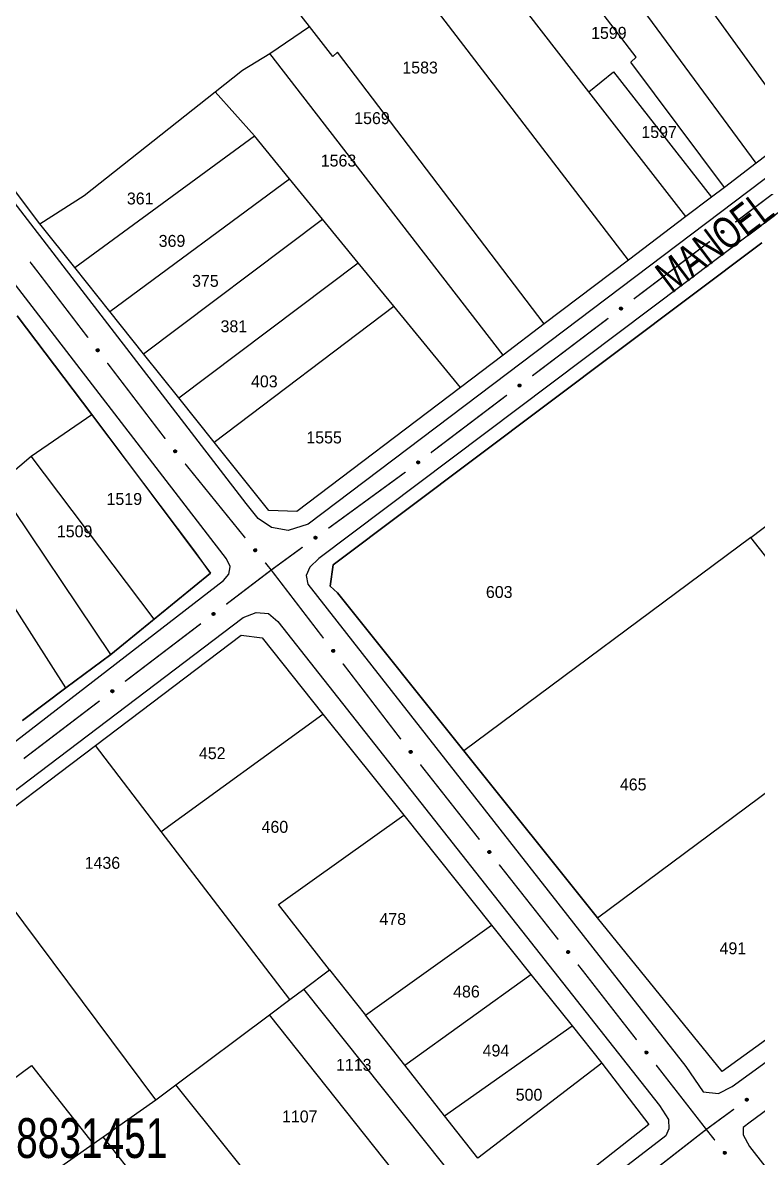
# Model space of a CAD drawing. Extents: x 200123 to 201542, y 4839549 to 4841240.
# Drawn here: x 200879.9 to 200972.4, y 4840005.6 to 4840148.3 of the extents above; entities that cross this region are included whole.
import ezdxf
from ezdxf.enums import TextEntityAlignment as Align

# ---------------------------------------------------------------- set-up
doc = ezdxf.new("R2010")
doc.units = 0
doc.header["$LTSCALE"] = 1.5
doc.header["$MEASUREMENT"] = 0
for name, color, linetype in [('CD_MALHA_LOTES', 7, 'CONTINUOUS'), ('CD_TXT_QUADRA', 2, 'CONTINUOUS'), ('RU-QUADRA', 210, 'CONTINUOUS'), ('SV-EIXO-RUA-PAV', 20, 'CONTINUOUS'), ('SV-RUA-PAVIM', 7, 'CONTINUOUS'), ('SV-TXT-RUA-PAV', 7, 'CONTINUOUS'), ('Th_NmrPort', 1, 'CONTINUOUS')]:
    doc.layers.add(name, color=color, linetype=linetype)
doc.styles.add('ARIAL', font='ARIAL.SHX')

msp = doc.modelspace()

# ---------------------------------------------------------------- linework, layer by layer
at = {"layer": 'CD_MALHA_LOTES', "linetype": 'Continuous', "flags": 128}
for points in [[(200977.49, 4840134.72), (200956.25, 4840164.08)], [(200956.08, 4840118.48), (200922.68, 4840162.01)], [(200972.11, 4840130.63), (200950.76, 4840159.69)], [(200968.12, 4840127.61), (200956.36, 4840143.36), (200957.02, 4840143.98), (200947.2, 4840156.83)], [(200915.99, 4840147.82), (200911.33, 4840153.81)], [(200951.09, 4840139.62), (200941.35, 4840152.17)], [(200910.98, 4840144.44), (200915.99, 4840147.82)], [(200945.48, 4840110.44), (200919.51, 4840144.58), (200918.91, 4840144.07), (200915.99, 4840147.82)], [(200904.12, 4840139.61), (200907.57, 4840142.33), (200910.98, 4840144.44)], [(200940.33, 4840106.53), (200910.98, 4840144.44)], [(200882.08, 4840123.04), (200867.35, 4840142.53)], [(200951.09, 4840139.62), (200954.18, 4840142.13)], [(200954.18, 4840142.13), (200966.5, 4840126.38)], [(200882.08, 4840123.04), (200887.64, 4840126.59), (200904.12, 4840139.61)], [(200909.04, 4840134.08), (200904.12, 4840139.61)], [(200963.27, 4840123.93), (200951.09, 4840139.62)], [(200977.49, 4840134.72), (200972.11, 4840130.63)], [(200886.48, 4840117.53), (200909.04, 4840134.08)], [(200913.45, 4840128.7), (200909.04, 4840134.08)], [(200972.11, 4840130.63), (200968.12, 4840127.61)], [(200890.88, 4840112.02), (200913.45, 4840128.7)], [(200917.61, 4840123.63), (200913.45, 4840128.7)], [(200968.12, 4840127.61), (200966.5, 4840126.38)], [(200966.5, 4840126.38), (200963.27, 4840123.93)], [(200886.48, 4840117.53), (200882.08, 4840123.04)], [(200895.12, 4840106.71), (200917.61, 4840123.63)], [(200922.11, 4840118.13), (200917.61, 4840123.63)], [(200963.27, 4840123.93), (200956.08, 4840118.48)], [(200972.84, 4840120.64), (200918.94, 4840080.18), (200918.57, 4840077.48), (200919.48, 4840076.64), (200935.39, 4840056.79)], [(200956.08, 4840118.48), (200945.48, 4840110.44)], [(200890.88, 4840112.02), (200886.48, 4840117.53)], [(200899.55, 4840101.17), (200922.11, 4840118.13)], [(200926.59, 4840112.68), (200922.11, 4840118.13)], [(200879.21, 4840111.48), (200888.6, 4840099.05)], [(200895.12, 4840106.71), (200890.88, 4840112.02)], [(200904, 4840095.59), (200926.59, 4840112.68)], [(200934.96, 4840102.47), (200926.59, 4840112.68)], [(200945.48, 4840110.44), (200940.33, 4840106.53)], [(200899.55, 4840101.17), (200895.12, 4840106.71)], [(200940.33, 4840106.53), (200934.96, 4840102.47)], [(200934.96, 4840102.47), (200914.39, 4840086.87), (200910.85, 4840087.01), (200904, 4840095.59)], [(200904, 4840095.59), (200899.55, 4840101.17)], [(200880.98, 4840093.83), (200888.6, 4840099.05)], [(200888.6, 4840099.05), (200903.51, 4840079.13)], [(200971.47, 4840083.63), (200990.34, 4840097.92)], [(200885.34, 4840064.7), (200866.35, 4840094.41)], [(200876.65, 4840090.18), (200880.98, 4840093.83)], [(200896.44, 4840073.36), (200880.98, 4840093.83)], [(200890.99, 4840068.92), (200876.65, 4840090.18)], [(200971.47, 4840083.63), (200935.39, 4840056.79)], [(200988.08, 4840062.49), (200971.47, 4840083.63)], [(200903.51, 4840079.13), (200896.44, 4840073.36)], [(200896.44, 4840073.36), (200890.99, 4840068.92)], [(200889.06, 4840057.48), (200907.39, 4840071.34)], [(200907.39, 4840071.34), (200910.01, 4840070.99)], [(200910.01, 4840070.99), (200917.66, 4840061.43)], [(200890.99, 4840068.92), (200885.34, 4840064.7)], [(200885.34, 4840064.7), (200879.88, 4840060.61)], [(200897.33, 4840046.66), (200917.66, 4840061.43)], [(200917.66, 4840061.43), (200927.82, 4840048.71)], [(200952.19, 4840035.82), (200988.08, 4840062.49)], [(200872.64, 4840045.08), (200889.06, 4840057.48)], [(200897.33, 4840046.66), (200889.06, 4840057.48)], [(200935.39, 4840056.79), (200952.19, 4840035.82)], [(200912.07, 4840037.48), (200927.82, 4840048.71)], [(200927.82, 4840048.71), (200938.87, 4840034.9)], [(200913.49, 4840025.54), (200897.33, 4840046.66)], [(200896.66, 4840012.94), (200872.64, 4840045.08)], [(201003.73, 4840042.58), (200996.9, 4840037.49), (200967.85, 4840016.51), (200952.19, 4840035.82)], [(200918.5, 4840029.28), (200912.07, 4840037.48)], [(200923.02, 4840023.57), (200938.87, 4840034.9)], [(200938.87, 4840034.9), (200943.81, 4840028.71)], [(200915.24, 4840026.84), (200918.5, 4840029.28)], [(200918.5, 4840029.28), (200923.02, 4840023.57)], [(200927.94, 4840017.31), (200943.81, 4840028.71)], [(200943.81, 4840028.71), (200948.99, 4840022.23)], [(200913.49, 4840025.54), (200915.24, 4840026.84)], [(200940.32, 4839995.42), (200915.24, 4840026.84)], [(200910.93, 4840023.62), (200913.49, 4840025.54)], [(200899.15, 4840014.81), (200910.93, 4840023.62)], [(200936.04, 4839992.05), (200910.93, 4840023.62)], [(200927.94, 4840017.31), (200923.02, 4840023.57)], [(200932.95, 4840010.94), (200948.99, 4840022.23)], [(200948.99, 4840022.23), (200952.73, 4840017.55)], [(200838.66, 4839985.89), (200881.04, 4840017.26)], [(200881.04, 4840017.26), (200888.79, 4840007.43)], [(200932.95, 4840010.94), (200927.94, 4840017.31)], [(200952.73, 4840017.55), (200937.15, 4840005.61)], [(200952.73, 4840017.55), (200958.63, 4840009.84)], [(200896.66, 4840012.94), (200899.15, 4840014.81)], [(200924.46, 4839983.23), (200899.15, 4840014.81)], [(200890.02, 4840008.29), (200896.66, 4840012.94)], [(200937.15, 4840005.61), (200932.95, 4840010.94)], [(200958.63, 4840009.84), (200940.32, 4839995.42)], [(200845.5, 4839977.1), (200888.79, 4840007.43)], [(200888.79, 4840007.43), (200890.02, 4840008.29)], [(200894.87, 4840002.17), (200890.02, 4840008.29)]]:
    msp.add_lwpolyline(points, dxfattribs=at)
at = {"layer": 'RU-QUADRA', "linetype": 'Continuous', "flags": 128}
for points in [[(200977.49, 4840134.72), (200972.11, 4840130.63), (200968.12, 4840127.61), (200966.5, 4840126.38), (200963.27, 4840123.93), (200956.08, 4840118.48), (200945.48, 4840110.44), (200940.33, 4840106.53), (200934.96, 4840102.47), (200914.39, 4840086.87), (200910.85, 4840087.01), (200904, 4840095.59), (200899.55, 4840101.17), (200895.12, 4840106.71), (200890.88, 4840112.02), (200886.48, 4840117.53), (200882.08, 4840123.04), (200867.35, 4840142.53), (200861.05, 4840151.04)], [(200996.9, 4840037.49), (200967.85, 4840016.51), (200952.19, 4840035.82), (200935.39, 4840056.79), (200919.48, 4840076.64), (200918.57, 4840077.48), (200918.94, 4840080.18), (200972.84, 4840120.64)], [(200879.88, 4840060.61), (200885.34, 4840064.7), (200890.99, 4840068.92), (200903.51, 4840079.13), (200901.56, 4840081.91), (200888.6, 4840099.05), (200879.21, 4840111.48)], [(200838.72, 4839985.81), (200821.15, 4840005.95), (200830.54, 4840012.98), (200845.35, 4840024.45), (200872.64, 4840045.08), (200889.06, 4840057.48), (200907.39, 4840071.34), (200910.01, 4840070.99), (200917.66, 4840061.43), (200927.82, 4840048.71), (200938.87, 4840034.9), (200943.81, 4840028.71), (200948.99, 4840022.23), (200952.73, 4840017.55), (200958.63, 4840009.84), (200940.32, 4839995.42)]]:
    msp.add_lwpolyline(points, dxfattribs=at)
at = {"layer": 'SV-EIXO-RUA-PAV', "const_width": 0.18}
for points in [[(200969.493942, 4840123.228825), (200979.065789, 4840130.466211)], [(200956.73148, 4840113.578977), (200966.303327, 4840120.816363)], [(200880.836636, 4840118.251908), (200881.44796, 4840117.460527)], [(200881.44796, 4840117.460527), (200882.02, 4840116.72)], [(200882.02, 4840116.72), (200888.130779, 4840108.723269)], [(200943.976465, 4840103.919291), (200952.743415, 4840110.563131)], [(200952.743415, 4840110.563131), (200952.99, 4840110.75)], [(200952.99, 4840110.75), (200953.540865, 4840111.166515)], [(200890.559484, 4840105.545001), (200897.845599, 4840096.010194)], [(200931.224539, 4840094.255525), (200940.788484, 4840101.50335)], [(200900.339636, 4840092.883321), (200907.891042, 4840083.557214)], [(200918.345864, 4840084.762218), (200927.23246, 4840091.24515)], [(200927.23246, 4840091.24515), (200927.76, 4840091.63)], [(200927.76, 4840091.63), (200928.036558, 4840091.839583)], [(200911.16, 4840079.52), (200915.114374, 4840082.404788)], [(200910.408178, 4840080.448512), (200911.037462, 4840079.671337)], [(200905.508254, 4840075.214001), (200911.076321, 4840079.456246)], [(200911.037462, 4840079.671337), (200911.16, 4840079.52)], [(200911.076321, 4840079.456246), (200911.16, 4840079.52)], [(200911.16, 4840079.52), (200917.734419, 4840070.944982)], [(200892.781245, 4840065.517443), (200902.326502, 4840072.789862)], [(200920.168201, 4840067.770599), (200927.469547, 4840058.24745)], [(200882.35, 4840057.57), (200889.599493, 4840063.093303)], [(200880.053195, 4840055.822253), (200881.644793, 4840057.033375)], [(200881.644793, 4840057.033375), (200882.35, 4840057.57)], [(200929.90974, 4840055.078051), (200937.336472, 4840045.65236)], [(200939.81205, 4840042.510463), (200947.238783, 4840033.084773)], [(200949.71436, 4840029.942876), (200950.333255, 4840029.157402)], [(200950.333255, 4840029.157402), (200950.41, 4840029.06)], [(200950.41, 4840029.06), (200957.091709, 4840020.478505)], [(200959.549124, 4840017.322382), (200965.692661, 4840009.432075)], [(200965.85, 4840009.23), (200969.330039, 4840011.778365)], [(200959.787316, 4840004.504673), (200965.308407, 4840008.807876)], [(200965.308407, 4840008.807876), (200965.85, 4840009.23)], [(200965.692661, 4840009.432075), (200965.85, 4840009.23)], [(200965.85, 4840009.23), (200966.93027, 4840007.860991)]]:
    msp.add_lwpolyline(points, dxfattribs=at)
at = {"layer": 'SV-EIXO-RUA-PAV'}
for points in [[(200967.717636, 4840122.023744), (200967.723677, 4840122.072278), (200967.738793, 4840122.112755), (200967.761118, 4840122.142887), (200967.787788, 4840122.164369), (200967.817549, 4840122.183273), (200967.851758, 4840122.195713), (200967.892786, 4840122.201109), (200967.941514, 4840122.195391), (200967.981962, 4840122.17718), (200968.012673, 4840122.156874), (200968.036675, 4840122.130353), (200968.054555, 4840122.101135), (200968.066301, 4840122.065172), (200968.071363, 4840122.023542), (200968.064428, 4840121.974682), (200968.049336, 4840121.935101), (200968.026978, 4840121.906524), (200968.000163, 4840121.882563), (200967.969548, 4840121.863627), (200967.935897, 4840121.85161), (200967.893972, 4840121.846589), (200967.845839, 4840121.854073), (200967.806189, 4840121.868674), (200967.777306, 4840121.890626), (200967.75431, 4840121.917556), (200967.734987, 4840121.947175), (200967.721051, 4840121.981043), (200967.717636, 4840122.023744)], [(200954.955174, 4840112.373896), (200954.961215, 4840112.42243), (200954.976331, 4840112.462908), (200954.998656, 4840112.493039), (200955.025326, 4840112.514521), (200955.055086, 4840112.533425), (200955.089296, 4840112.545865), (200955.130324, 4840112.551261), (200955.179052, 4840112.545543), (200955.2195, 4840112.527333), (200955.250211, 4840112.507026), (200955.274213, 4840112.480506), (200955.292093, 4840112.451287), (200955.303839, 4840112.415325), (200955.308901, 4840112.373694), (200955.301966, 4840112.324835), (200955.286874, 4840112.285253), (200955.264515, 4840112.256676), (200955.237701, 4840112.232715), (200955.207086, 4840112.21378), (200955.173435, 4840112.201762), (200955.13151, 4840112.196741), (200955.083377, 4840112.204225), (200955.043727, 4840112.218827), (200955.014844, 4840112.240778), (200954.991848, 4840112.267709), (200954.972525, 4840112.297328), (200954.958588, 4840112.331195), (200954.955174, 4840112.373896)], [(200889.345359, 4840107.315137), (200889.393923, 4840107.309344), (200889.434477, 4840107.294434), (200889.464721, 4840107.272264), (200889.486339, 4840107.245703), (200889.505395, 4840107.216039), (200889.518009, 4840107.181894), (200889.523614, 4840107.140894), (200889.518145, 4840107.092137), (200889.500141, 4840107.051598), (200889.479992, 4840107.020783), (200889.453594, 4840106.996646), (200889.424467, 4840106.978617), (200889.388565, 4840106.966688), (200889.346961, 4840106.961413), (200889.298066, 4840106.968099), (200889.258409, 4840106.982989), (200889.229718, 4840107.005202), (200889.20562, 4840107.031894), (200889.186529, 4840107.062411), (200889.17434, 4840107.096001), (200889.169105, 4840107.137899), (200889.176344, 4840107.186071), (200889.190743, 4840107.225794), (200889.212547, 4840107.254789), (200889.239359, 4840107.277921), (200889.268879, 4840107.297396), (200889.302676, 4840107.311505), (200889.345359, 4840107.315137)], [(200942.201475, 4840102.712273), (200942.207463, 4840102.760814), (200942.222535, 4840102.801307), (200942.244827, 4840102.831463), (200942.271473, 4840102.852974), (200942.301213, 4840102.871911), (200942.335409, 4840102.884388), (200942.376431, 4840102.889829), (200942.425166, 4840102.884164), (200942.465633, 4840102.865998), (200942.496366, 4840102.845725), (200942.520397, 4840102.81923), (200942.538309, 4840102.790031), (200942.550095, 4840102.754082), (200942.555202, 4840102.712457), (200942.54832, 4840102.66359), (200942.533272, 4840102.623992), (200942.510944, 4840102.59539), (200942.484155, 4840102.5714), (200942.453562, 4840102.552431), (200942.419924, 4840102.540377), (200942.378004, 4840102.53531), (200942.329863, 4840102.542742), (200942.290197, 4840102.5573), (200942.26129, 4840102.57922), (200942.238265, 4840102.606126), (200942.218909, 4840102.635723), (200942.204936, 4840102.669576), (200942.201475, 4840102.712273)], [(200899.076204, 4840094.618609), (200899.124912, 4840094.614184), (200899.165869, 4840094.600421), (200899.196725, 4840094.579109), (200899.219082, 4840094.553167), (200899.238964, 4840094.524051), (200899.252533, 4840094.490274), (200899.25929, 4840094.449448), (200899.255194, 4840094.400557), (200899.238337, 4840094.359527), (200899.219062, 4840094.328158), (200899.193354, 4840094.303288), (200899.164746, 4840094.284447), (200899.129193, 4840094.271512), (200899.087754, 4840094.26507), (200899.038691, 4840094.270378), (200898.99863, 4840094.284146), (200898.969326, 4840094.305543), (200898.944487, 4840094.331547), (200898.924545, 4840094.361516), (200898.911416, 4840094.394749), (200898.905005, 4840094.436484), (200898.910886, 4840094.48484), (200898.924162, 4840094.524952), (200898.945142, 4840094.554549), (200898.971293, 4840094.578426), (200899.000254, 4840094.598723), (200899.03364, 4840094.613777), (200899.076204, 4840094.618609)], [(200929.449549, 4840093.048507), (200929.455537, 4840093.097047), (200929.470609, 4840093.137541), (200929.4929, 4840093.167697), (200929.519547, 4840093.189208), (200929.549287, 4840093.208145), (200929.583483, 4840093.220621), (200929.624505, 4840093.226062), (200929.67324, 4840093.220397), (200929.713707, 4840093.202231), (200929.74444, 4840093.181958), (200929.768471, 4840093.155464), (200929.786383, 4840093.126265), (200929.798168, 4840093.090315), (200929.803276, 4840093.04869), (200929.796394, 4840092.999823), (200929.781346, 4840092.960226), (200929.759018, 4840092.931624), (200929.732229, 4840092.907634), (200929.701636, 4840092.888665), (200929.667997, 4840092.876611), (200929.626078, 4840092.871544), (200929.577937, 4840092.878975), (200929.538271, 4840092.893534), (200929.509364, 4840092.915454), (200929.486339, 4840092.942359), (200929.466983, 4840092.971957), (200929.45301, 4840093.00581), (200929.449549, 4840093.048507)], [(200916.549167, 4840083.587754), (200916.556038, 4840083.636178), (200916.571846, 4840083.67639), (200916.594684, 4840083.706134), (200916.621718, 4840083.727156), (200916.651799, 4840083.745548), (200916.686216, 4840083.757399), (200916.72733, 4840083.762091), (200916.775954, 4840083.755539), (200916.816083, 4840083.736638), (200916.846442, 4840083.715808), (200916.869985, 4840083.68888), (200916.887362, 4840083.65936), (200916.898491, 4840083.623201), (200916.902839, 4840083.58149), (200916.895067, 4840083.532757), (200916.879299, 4840083.49344), (200916.856454, 4840083.46525), (200916.829233, 4840083.441752), (200916.798298, 4840083.423344), (200916.764446, 4840083.411905), (200916.722441, 4840083.407603), (200916.674443, 4840083.415911), (200916.63505, 4840083.43119), (200916.606546, 4840083.453633), (200916.584016, 4840083.480954), (200916.565203, 4840083.510899), (200916.551849, 4840083.545001), (200916.549167, 4840083.587754)], [(200909.144746, 4840082.1838), (200909.193454, 4840082.179375), (200909.234411, 4840082.165612), (200909.265267, 4840082.144301), (200909.287624, 4840082.118359), (200909.307506, 4840082.089243), (200909.321076, 4840082.055465), (200909.327832, 4840082.01464), (200909.323736, 4840081.965748), (200909.306879, 4840081.924718), (200909.287605, 4840081.893349), (200909.261896, 4840081.86848), (200909.233288, 4840081.849639), (200909.197735, 4840081.836704), (200909.156296, 4840081.830261), (200909.107233, 4840081.83557), (200909.067172, 4840081.849338), (200909.037868, 4840081.870735), (200909.013029, 4840081.896739), (200908.993087, 4840081.926707), (200908.979958, 4840081.959941), (200908.973547, 4840082.001675), (200908.979428, 4840082.050031), (200908.992704, 4840082.090144), (200909.013684, 4840082.119741), (200909.039835, 4840082.143618), (200909.068796, 4840082.163915), (200909.102182, 4840082.178969), (200909.144746, 4840082.1838)], [(200903.736376, 4840074.002419), (200903.742239, 4840074.050974), (200903.757207, 4840074.091507), (200903.779421, 4840074.12172), (200903.806013, 4840074.143299), (200903.835704, 4840074.162312), (200903.869868, 4840074.174877), (200903.910875, 4840074.180424), (200903.959624, 4840074.174884), (200904.000138, 4840074.156822), (200904.030924, 4840074.136629), (200904.055022, 4840074.110196), (200904.073009, 4840074.081043), (200904.084887, 4840074.045124), (200904.090102, 4840074.003512), (200904.083346, 4840073.954628), (200904.068399, 4840073.914992), (200904.046146, 4840073.886333), (200904.019419, 4840073.862274), (200903.988874, 4840073.843226), (200903.955267, 4840073.831086), (200903.913361, 4840073.82591), (200903.8652, 4840073.833218), (200903.825498, 4840073.847674), (200903.796534, 4840073.86952), (200903.77344, 4840073.896366), (200903.754008, 4840073.925914), (200903.739947, 4840073.95973), (200903.736376, 4840074.002419)], [(200918.951248, 4840069.538792), (200918.999821, 4840069.533077), (200919.040399, 4840069.518232), (200919.070679, 4840069.49611), (200919.092339, 4840069.469584), (200919.111443, 4840069.439951), (200919.124111, 4840069.405825), (200919.129782, 4840069.364835), (200919.12439, 4840069.316069), (200919.106451, 4840069.275501), (200919.086351, 4840069.244654), (200919.059992, 4840069.220475), (200919.030894, 4840069.2024), (200918.995011, 4840069.190413), (200918.953415, 4840069.185071), (200918.90451, 4840069.19168), (200918.864829, 4840069.206506), (200918.836102, 4840069.228673), (200918.811963, 4840069.255326), (200918.792822, 4840069.285813), (200918.78058, 4840069.319383), (200918.775278, 4840069.361273), (200918.782439, 4840069.409456), (200918.796775, 4840069.449202), (200918.818532, 4840069.478232), (200918.845308, 4840069.501407), (200918.874797, 4840069.520929), (200918.908571, 4840069.535092), (200918.951248, 4840069.538792)], [(200891.009368, 4840064.30586), (200891.01523, 4840064.354416), (200891.030198, 4840064.394948), (200891.052412, 4840064.425161), (200891.079004, 4840064.446741), (200891.108695, 4840064.465754), (200891.142859, 4840064.478319), (200891.183866, 4840064.483865), (200891.232615, 4840064.478326), (200891.273129, 4840064.460264), (200891.303915, 4840064.44007), (200891.328013, 4840064.413638), (200891.346, 4840064.384485), (200891.357878, 4840064.348566), (200891.363093, 4840064.306954), (200891.356337, 4840064.25807), (200891.34139, 4840064.218433), (200891.319137, 4840064.189774), (200891.29241, 4840064.165715), (200891.261865, 4840064.146668), (200891.228258, 4840064.134527), (200891.186352, 4840064.129352), (200891.138191, 4840064.13666), (200891.098489, 4840064.151116), (200891.069525, 4840064.172961), (200891.046431, 4840064.199807), (200891.026999, 4840064.229355), (200891.012939, 4840064.263172), (200891.009368, 4840064.30586)], [(200928.686375, 4840056.841261), (200928.734948, 4840056.835546), (200928.775526, 4840056.820701), (200928.805806, 4840056.798579), (200928.827467, 4840056.772053), (200928.84657, 4840056.74242), (200928.859238, 4840056.708294), (200928.864909, 4840056.667304), (200928.859517, 4840056.618538), (200928.841578, 4840056.577969), (200928.821478, 4840056.547123), (200928.795119, 4840056.522944), (200928.766021, 4840056.504868), (200928.730138, 4840056.492881), (200928.688542, 4840056.48754), (200928.639638, 4840056.494148), (200928.599956, 4840056.508975), (200928.57123, 4840056.531141), (200928.54709, 4840056.557795), (200928.52795, 4840056.588282), (200928.515707, 4840056.621852), (200928.510405, 4840056.663742), (200928.517566, 4840056.711925), (200928.531902, 4840056.751671), (200928.55366, 4840056.780701), (200928.580435, 4840056.803876), (200928.609924, 4840056.823398), (200928.643698, 4840056.837561), (200928.686375, 4840056.841261)], [(200938.571803, 4840044.262397), (200938.620448, 4840044.257325), (200938.661219, 4840044.243019), (200938.691789, 4840044.221299), (200938.713798, 4840044.195062), (200938.733292, 4840044.165684), (200938.746411, 4840044.131729), (200938.752624, 4840044.090818), (200938.747878, 4840044.041985), (200938.730478, 4840044.001183), (200938.710787, 4840043.970072), (200938.68475, 4840043.945547), (200938.655894, 4840043.927088), (200938.620173, 4840043.914627), (200938.578652, 4840043.908736), (200938.529664, 4840043.914696), (200938.489789, 4840043.928996), (200938.460772, 4840043.950781), (200938.436282, 4840043.977113), (200938.41674, 4840044.007344), (200938.404054, 4840044.040749), (200938.398198, 4840044.082565), (200938.404721, 4840044.130838), (200938.41853, 4840044.170771), (200938.439901, 4840044.200086), (200938.466368, 4840044.223614), (200938.495596, 4840044.243524), (200938.529179, 4840044.258132), (200938.571803, 4840044.262397)], [(200948.474114, 4840031.69481), (200948.522758, 4840031.689738), (200948.563529, 4840031.675431), (200948.594099, 4840031.653712), (200948.616109, 4840031.627475), (200948.635602, 4840031.598097), (200948.648721, 4840031.564142), (200948.654934, 4840031.52323), (200948.650188, 4840031.474397), (200948.632788, 4840031.433595), (200948.613098, 4840031.402485), (200948.587061, 4840031.37796), (200948.558204, 4840031.359501), (200948.522483, 4840031.34704), (200948.480962, 4840031.341149), (200948.431974, 4840031.347109), (200948.3921, 4840031.361409), (200948.363082, 4840031.383194), (200948.338592, 4840031.409525), (200948.31905, 4840031.439756), (200948.306364, 4840031.473161), (200948.300508, 4840031.514978), (200948.307031, 4840031.563251), (200948.32084, 4840031.603183), (200948.342211, 4840031.632499), (200948.368678, 4840031.656026), (200948.397906, 4840031.675937), (200948.431489, 4840031.690545), (200948.474114, 4840031.69481)], [(200958.319002, 4840019.08144), (200958.367617, 4840019.076087), (200958.408304, 4840019.061546), (200958.438749, 4840019.03965), (200958.460607, 4840019.013287), (200958.479931, 4840018.983797), (200958.492853, 4840018.949767), (200958.49883, 4840018.90882), (200958.493803, 4840018.860016), (200958.476167, 4840018.819314), (200958.456298, 4840018.788318), (200958.43012, 4840018.763944), (200958.401158, 4840018.745651), (200958.365365, 4840018.733397), (200958.323811, 4840018.727745), (200958.274858, 4840018.733988), (200958.235067, 4840018.748518), (200958.206176, 4840018.770469), (200958.181837, 4840018.796942), (200958.16247, 4840018.827285), (200958.149977, 4840018.860763), (200958.144362, 4840018.902612), (200958.151164, 4840018.950847), (200958.165203, 4840018.990699), (200958.186743, 4840019.019891), (200958.213345, 4840019.043265), (200958.242687, 4840019.063007), (200958.276354, 4840019.077421), (200958.319002, 4840019.08144)], [(200970.762699, 4840012.963914), (200970.769484, 4840013.012349), (200970.785219, 4840013.05259), (200970.808003, 4840013.082375), (200970.835, 4840013.103446), (200970.865047, 4840013.121891), (200970.899443, 4840013.133805), (200970.940549, 4840013.138571), (200970.989184, 4840013.132106), (200971.029347, 4840013.113278), (200971.059743, 4840013.092503), (200971.083335, 4840013.065617), (200971.100765, 4840013.036128), (200971.111959, 4840012.999989), (200971.116382, 4840012.958286), (200971.108698, 4840012.909539), (200971.093001, 4840012.870194), (200971.070207, 4840012.841963), (200971.043028, 4840012.818416), (200971.012126, 4840012.799952), (200970.978295, 4840012.788452), (200970.936298, 4840012.784074), (200970.888285, 4840012.792296), (200970.848864, 4840012.807504), (200970.82032, 4840012.829896), (200970.797741, 4840012.857176), (200970.778874, 4840012.887088), (200970.765459, 4840012.921165), (200970.762699, 4840012.963914)], [(200968.166599, 4840006.471915), (200968.215248, 4840006.466878), (200968.256028, 4840006.452601), (200968.286614, 4840006.430903), (200968.308643, 4840006.404682), (200968.328157, 4840006.375318), (200968.341301, 4840006.341373), (200968.347543, 4840006.300466), (200968.342832, 4840006.251629), (200968.325461, 4840006.210815), (200968.305793, 4840006.17969), (200968.279774, 4840006.155146), (200968.250931, 4840006.136667), (200968.215218, 4840006.12418), (200968.173701, 4840006.118259), (200968.124709, 4840006.124184), (200968.084825, 4840006.138455), (200968.055792, 4840006.160219), (200968.031282, 4840006.186534), (200968.011719, 4840006.21675), (200967.999009, 4840006.250146), (200967.993123, 4840006.291959), (200967.999611, 4840006.340236), (200968.013391, 4840006.380179), (200968.034741, 4840006.40951), (200968.061191, 4840006.433056), (200968.090405, 4840006.452987), (200968.123978, 4840006.46762), (200968.166599, 4840006.471915)]]:
    msp.add_lwpolyline(points, close=True, dxfattribs=at)
for points in [[(200967.717636, 4840122.023744), (200967.892786, 4840122.201109)], [(200967.721051, 4840121.981043), (200967.941514, 4840122.195391)], [(200967.721099, 4840122.001466), (200967.915473, 4840122.194624)], [(200967.722001, 4840122.050047), (200967.866627, 4840122.193614)], [(200967.723677, 4840122.072278), (200967.851758, 4840122.195713)], [(200967.731877, 4840121.966849), (200967.957816, 4840122.183872)], [(200967.732194, 4840122.095389), (200967.828187, 4840122.183367)], [(200967.734987, 4840121.947175), (200967.981962, 4840122.17718)], [(200967.738793, 4840122.112755), (200967.817549, 4840122.183273)], [(200967.747009, 4840121.935524), (200967.992274, 4840122.165449)], [(200967.75431, 4840121.917556), (200968.012673, 4840122.156874)], [(200967.768141, 4840121.905314), (200968.024847, 4840122.140469)], [(200967.777306, 4840121.890626), (200968.036675, 4840122.130353)], [(200967.79498, 4840121.88113), (200968.04351, 4840122.113524)], [(200967.806189, 4840121.868674), (200968.054555, 4840122.101135)], [(200967.828349, 4840121.861884), (200968.057288, 4840122.079464)], [(200967.845839, 4840121.854073), (200968.066301, 4840122.065172)], [(200967.872046, 4840121.853867), (200968.066713, 4840122.042113)], [(200967.893972, 4840121.846589), (200968.071363, 4840122.023542)], [(200967.917892, 4840121.854319), (200968.061988, 4840121.994063)], [(200967.935897, 4840121.85161), (200968.064428, 4840121.974682)], [(200967.955801, 4840121.860743), (200968.05206, 4840121.950632)], [(200967.969548, 4840121.863627), (200968.049336, 4840121.935101)], [(200954.955174, 4840112.373896), (200955.130324, 4840112.551261)], [(200954.958588, 4840112.331195), (200955.179052, 4840112.545543)], [(200954.958636, 4840112.351619), (200955.153011, 4840112.544776)], [(200954.959539, 4840112.4002), (200955.104165, 4840112.543767)], [(200954.961215, 4840112.42243), (200955.089296, 4840112.545865)], [(200954.969415, 4840112.317002), (200955.195354, 4840112.534025)], [(200954.969732, 4840112.445542), (200955.065725, 4840112.533519)], [(200954.972525, 4840112.297328), (200955.2195, 4840112.527333)], [(200954.976331, 4840112.462908), (200955.055086, 4840112.533425)], [(200954.984547, 4840112.285676), (200955.229812, 4840112.515601)], [(200954.991848, 4840112.267709), (200955.250211, 4840112.507026)], [(200955.005678, 4840112.255466), (200955.262385, 4840112.490621)], [(200955.014844, 4840112.240778), (200955.274213, 4840112.480506)], [(200955.032518, 4840112.231282), (200955.281048, 4840112.463676)], [(200955.043727, 4840112.218827), (200955.292093, 4840112.451287)], [(200955.065887, 4840112.212036), (200955.294826, 4840112.429617)], [(200955.083377, 4840112.204225), (200955.303839, 4840112.415325)], [(200955.109584, 4840112.204019), (200955.30425, 4840112.392265)], [(200955.13151, 4840112.196741), (200955.308901, 4840112.373694)], [(200955.15543, 4840112.204471), (200955.299526, 4840112.344215)], [(200955.173435, 4840112.201762), (200955.301966, 4840112.324835)], [(200955.193339, 4840112.210895), (200955.289597, 4840112.300784)], [(200955.207086, 4840112.21378), (200955.286874, 4840112.285253)], [(200889.169105, 4840107.137899), (200889.346961, 4840106.961413)], [(200889.17434, 4840107.096001), (200889.298066, 4840106.968099)], [(200889.176271, 4840107.159863), (200889.365508, 4840106.966159)], [(200889.176344, 4840107.186071), (200889.388565, 4840106.966688)], [(200889.176957, 4840107.114019), (200889.317434, 4840106.970638)], [(200889.183575, 4840107.076144), (200889.273953, 4840106.980345)], [(200889.184065, 4840107.2036), (200889.402811, 4840106.975774)], [(200889.186529, 4840107.062411), (200889.258409, 4840106.982989)], [(200889.190743, 4840107.225794), (200889.424467, 4840106.978617)], [(200889.203141, 4840107.237067), (200889.436799, 4840106.989725)], [(200889.212547, 4840107.254789), (200889.453594, 4840106.996646)], [(200889.227187, 4840107.264029), (200889.463649, 4840107.008525)], [(200889.239359, 4840107.277921), (200889.479992, 4840107.020783)], [(200889.257289, 4840107.285315), (200889.488463, 4840107.041226)], [(200889.268879, 4840107.297396), (200889.500141, 4840107.051598)], [(200889.288537, 4840107.300606), (200889.50671, 4840107.075777)], [(200889.302676, 4840107.311505), (200889.518145, 4840107.092137)], [(200889.323099, 4840107.311561), (200889.517245, 4840107.118174)], [(200889.345359, 4840107.315137), (200889.523614, 4840107.140894)], [(200889.371684, 4840107.310907), (200889.515987, 4840107.167014)], [(200889.393923, 4840107.309344), (200889.518009, 4840107.181894)], [(200889.417077, 4840107.300944), (200889.505543, 4840107.205402)], [(200889.434477, 4840107.294434), (200889.505395, 4840107.216039)], [(200942.201475, 4840102.712273), (200942.376431, 4840102.889829)], [(200942.204936, 4840102.669576), (200942.425166, 4840102.884164)], [(200942.204962, 4840102.689999), (200942.399126, 4840102.883368)], [(200942.205811, 4840102.738581), (200942.35028, 4840102.882306)], [(200942.207463, 4840102.760814), (200942.335409, 4840102.884388)], [(200942.215778, 4840102.655394), (200942.44148, 4840102.872663)], [(200942.215955, 4840102.783934), (200942.311852, 4840102.872016)], [(200942.218909, 4840102.635723), (200942.465633, 4840102.865998)], [(200942.222535, 4840102.801307), (200942.301213, 4840102.871911)], [(200942.230944, 4840102.624085), (200942.475958, 4840102.854278)], [(200942.238265, 4840102.606126), (200942.496366, 4840102.845725)], [(200942.252109, 4840102.593898), (200942.508559, 4840102.829333)], [(200942.26129, 4840102.57922), (200942.520397, 4840102.81923)], [(200942.278974, 4840102.569743), (200942.527251, 4840102.802408)], [(200942.290197, 4840102.5573), (200942.538309, 4840102.790031)], [(200942.312365, 4840102.550534), (200942.541066, 4840102.768364)], [(200942.329863, 4840102.542742), (200942.550095, 4840102.754082)], [(200942.35607, 4840102.542564), (200942.550531, 4840102.731023)], [(200942.378004, 4840102.53531), (200942.555202, 4840102.712457)], [(200942.401916, 4840102.543066), (200942.545859, 4840102.682968)], [(200942.419924, 4840102.540377), (200942.54832, 4840102.66359)], [(200942.439818, 4840102.549532), (200942.535978, 4840102.639526)], [(200942.453562, 4840102.552431), (200942.533272, 4840102.623992)], [(200898.905005, 4840094.436484), (200899.087754, 4840094.26507)], [(200898.910886, 4840094.48484), (200899.129193, 4840094.271512)], [(200898.911416, 4840094.394749), (200899.038691, 4840094.270378)], [(200898.91155, 4840094.45864), (200899.10616, 4840094.270335)], [(200898.913525, 4840094.412834), (200899.05798, 4840094.273461)], [(200898.918111, 4840094.502579), (200899.143178, 4840094.280995)], [(200898.921206, 4840094.375159), (200899.014243, 4840094.281941)], [(200898.924162, 4840094.524952), (200899.164746, 4840094.284447)], [(200898.924545, 4840094.361516), (200898.99863, 4840094.284146)], [(200898.936238, 4840094.536569), (200899.176761, 4840094.295897)], [(200898.945142, 4840094.554549), (200899.193354, 4840094.303288)], [(200898.959517, 4840094.564197), (200899.203071, 4840094.315445)], [(200898.971293, 4840094.578426), (200899.219062, 4840094.328158)], [(200898.989008, 4840094.586321), (200899.226955, 4840094.34883)], [(200899.000254, 4840094.598723), (200899.238337, 4840094.359527)], [(200899.019813, 4840094.602485), (200899.244223, 4840094.383882)], [(200899.03364, 4840094.613777), (200899.255194, 4840094.400557)], [(200899.054053, 4840094.614408), (200899.253562, 4840094.426558)], [(200899.076204, 4840094.618609), (200899.25929, 4840094.449448)], [(200899.102637, 4840094.61512), (200899.25093, 4840094.475344)], [(200899.124912, 4840094.614184), (200899.252533, 4840094.490274)], [(200899.148293, 4840094.606439), (200899.239411, 4840094.513422)], [(200899.165869, 4840094.600421), (200899.238964, 4840094.524051)], [(200929.449549, 4840093.048507), (200929.624505, 4840093.226062)], [(200929.45301, 4840093.00581), (200929.67324, 4840093.220397)], [(200929.453036, 4840093.026233), (200929.6472, 4840093.219602)], [(200929.453885, 4840093.074815), (200929.598354, 4840093.218539)], [(200929.455537, 4840093.097047), (200929.583483, 4840093.220621)], [(200929.463852, 4840092.991627), (200929.689554, 4840093.208897)], [(200929.464029, 4840093.120168), (200929.559926, 4840093.20825)], [(200929.466983, 4840092.971957), (200929.713707, 4840093.202231)], [(200929.470609, 4840093.137541), (200929.549287, 4840093.208145)], [(200929.479018, 4840092.960319), (200929.724032, 4840093.190511)], [(200929.486339, 4840092.942359), (200929.74444, 4840093.181958)], [(200929.500183, 4840092.930132), (200929.756632, 4840093.165567)], [(200929.509364, 4840092.915454), (200929.768471, 4840093.155464)], [(200929.527048, 4840092.905977), (200929.775325, 4840093.138642)], [(200929.538271, 4840092.893534), (200929.786383, 4840093.126265)], [(200929.560439, 4840092.886767), (200929.78914, 4840093.104597)], [(200929.577937, 4840092.878975), (200929.798168, 4840093.090315)], [(200929.604144, 4840092.878798), (200929.798605, 4840093.067256)], [(200929.626078, 4840092.871544), (200929.803276, 4840093.04869)], [(200929.64999, 4840092.8793), (200929.793933, 4840093.019201)], [(200929.667997, 4840092.876611), (200929.796394, 4840092.999823)], [(200929.687892, 4840092.885766), (200929.784052, 4840092.975759)], [(200929.701636, 4840092.888665), (200929.781346, 4840092.960226)], [(200916.549167, 4840083.587754), (200916.72733, 4840083.762091)], [(200916.551849, 4840083.545001), (200916.775954, 4840083.755539)], [(200916.552247, 4840083.56542), (200916.749903, 4840083.755218)], [(200916.553982, 4840083.613979), (200916.701047, 4840083.755046)], [(200916.556038, 4840083.636178), (200916.686216, 4840083.757399)], [(200916.562431, 4840083.530624), (200916.792055, 4840083.743743)], [(200916.564951, 4840083.65914), (200916.662437, 4840083.745459)], [(200916.565203, 4840083.510899), (200916.816083, 4840083.736638)], [(200916.571846, 4840083.67639), (200916.651799, 4840083.745548)], [(200916.577023, 4840083.499044), (200916.826193, 4840083.724732)], [(200916.584016, 4840083.480954), (200916.846442, 4840083.715808)], [(200916.597634, 4840083.468476), (200916.858333, 4840083.699197)], [(200916.606546, 4840083.453633), (200916.869985, 4840083.68888)], [(200916.624055, 4840083.443835), (200916.876531, 4840083.671936)], [(200916.63505, 4840083.43119), (200916.887362, 4840083.65936)], [(200916.65709, 4840083.42402), (200916.889724, 4840083.637646)], [(200916.674443, 4840083.415911), (200916.898491, 4840083.623201)], [(200916.700643, 4840083.415256), (200916.898507, 4840083.600138)], [(200916.722441, 4840083.407603), (200916.902839, 4840083.58149)], [(200916.74649, 4840083.414922), (200916.892959, 4840083.552176)], [(200916.764446, 4840083.411905), (200916.895067, 4840083.532757)], [(200916.784504, 4840083.420696), (200916.882288, 4840083.508922)], [(200916.798298, 4840083.423344), (200916.879299, 4840083.49344)], [(200908.973547, 4840082.001675), (200909.156296, 4840081.830261)], [(200908.979428, 4840082.050031), (200909.197735, 4840081.836704)], [(200908.979958, 4840081.959941), (200909.107233, 4840081.83557)], [(200908.980092, 4840082.023832), (200909.174702, 4840081.835527)], [(200908.982067, 4840081.978026), (200909.126522, 4840081.838653)], [(200908.986653, 4840082.06777), (200909.21172, 4840081.846187)], [(200908.989748, 4840081.940351), (200909.082785, 4840081.847132)], [(200908.992704, 4840082.090144), (200909.233288, 4840081.849639)], [(200908.993087, 4840081.926707), (200909.067172, 4840081.849338)], [(200909.00478, 4840082.101761), (200909.245303, 4840081.861089)], [(200909.013684, 4840082.119741), (200909.261896, 4840081.86848)], [(200909.028059, 4840082.129389), (200909.271613, 4840081.880637)], [(200909.039835, 4840082.143618), (200909.287605, 4840081.893349)], [(200909.05755, 4840082.151512), (200909.295497, 4840081.914022)], [(200909.068796, 4840082.163915), (200909.306879, 4840081.924718)], [(200909.088356, 4840082.167677), (200909.312766, 4840081.949073)], [(200909.102182, 4840082.178969), (200909.323736, 4840081.965748)], [(200909.122595, 4840082.179599), (200909.322104, 4840081.991749)], [(200909.144746, 4840082.1838), (200909.327832, 4840082.01464)], [(200909.17118, 4840082.180312), (200909.319472, 4840082.040535)], [(200909.193454, 4840082.179375), (200909.321076, 4840082.055465)], [(200909.216835, 4840082.17163), (200909.307953, 4840082.078613)], [(200909.234411, 4840082.165612), (200909.307506, 4840082.089243)], [(200903.736376, 4840074.002419), (200903.910875, 4840074.180424)], [(200903.739921, 4840073.980153), (200903.933586, 4840074.174022)], [(200903.739947, 4840073.95973), (200903.959624, 4840074.174884)], [(200903.740645, 4840074.028737), (200903.884744, 4840074.172834)], [(200903.742239, 4840074.050974), (200903.869868, 4840074.174877)], [(200903.750672, 4840074.074117), (200903.846342, 4840074.162445)], [(200903.750826, 4840073.945576), (200903.975968, 4840074.163426)], [(200903.754008, 4840073.925914), (200904.000138, 4840074.156822)], [(200903.757207, 4840074.091507), (200903.835704, 4840074.162312)], [(200903.766072, 4840073.914307), (200904.010493, 4840074.145129)], [(200903.77344, 4840073.896366), (200904.030924, 4840074.136629)], [(200903.787315, 4840073.884174), (200904.043158, 4840074.120268)], [(200903.796534, 4840073.86952), (200904.055022, 4840074.110196)], [(200903.814242, 4840073.860089), (200904.061919, 4840074.093392)], [(200903.825498, 4840073.847674), (200904.073009, 4840074.081043)], [(200903.847682, 4840073.840965), (200904.075822, 4840074.059383)], [(200903.8652, 4840073.833218), (200904.084887, 4840074.045124)], [(200903.891408, 4840073.833108), (200904.085383, 4840074.022066)], [(200903.913361, 4840073.82591), (200904.090102, 4840074.003512)], [(200903.937252, 4840073.833728), (200904.080835, 4840073.973999)], [(200903.955267, 4840073.831086), (200904.083346, 4840073.954628)], [(200903.975137, 4840073.840291), (200904.071066, 4840073.930532)], [(200903.988874, 4840073.843226), (200904.068399, 4840073.914992)], [(200918.775278, 4840069.361273), (200918.953415, 4840069.185071)], [(200918.78058, 4840069.319383), (200918.90451, 4840069.19168)], [(200918.782409, 4840069.383248), (200918.971955, 4840069.189847)], [(200918.782439, 4840069.409456), (200918.995011, 4840069.190413)], [(200918.783168, 4840069.337406), (200918.923874, 4840069.19425)], [(200918.789846, 4840069.299541), (200918.880378, 4840069.203887)], [(200918.790133, 4840069.426997), (200919.009242, 4840069.199521)], [(200918.792822, 4840069.285813), (200918.864829, 4840069.206506)], [(200918.796775, 4840069.449202), (200919.030894, 4840069.2024)], [(200918.809155, 4840069.460495), (200919.043209, 4840069.213527)], [(200918.818532, 4840069.478232), (200919.059992, 4840069.220475)], [(200918.833159, 4840069.487496), (200919.070028, 4840069.23237)], [(200918.845308, 4840069.501407), (200919.086351, 4840069.244654)], [(200918.863227, 4840069.508829), (200919.09479, 4840069.26511)], [(200918.874797, 4840069.520929), (200919.106451, 4840069.275501)], [(200918.89445, 4840069.524171), (200919.112982, 4840069.299691)], [(200918.908571, 4840069.535092), (200919.12439, 4840069.316069)], [(200918.928994, 4840069.535181), (200919.123449, 4840069.342104)], [(200918.951248, 4840069.538792), (200919.129782, 4840069.364835)], [(200918.97758, 4840069.534604), (200919.122112, 4840069.390943)], [(200918.999821, 4840069.533077), (200919.124111, 4840069.405825)], [(200919.022989, 4840069.524714), (200919.111608, 4840069.429313)], [(200919.040399, 4840069.518232), (200919.111443, 4840069.439951)], [(200891.009368, 4840064.30586), (200891.183866, 4840064.483865)], [(200891.012912, 4840064.283595), (200891.206577, 4840064.477463)], [(200891.012939, 4840064.263172), (200891.232615, 4840064.478326)], [(200891.013636, 4840064.332179), (200891.157735, 4840064.476275)], [(200891.01523, 4840064.354416), (200891.142859, 4840064.478319)], [(200891.023663, 4840064.377558), (200891.119333, 4840064.465887)], [(200891.023817, 4840064.249018), (200891.248959, 4840064.466868)], [(200891.026999, 4840064.229355), (200891.273129, 4840064.460264)], [(200891.030198, 4840064.394948), (200891.108695, 4840064.465754)], [(200891.039064, 4840064.217748), (200891.283484, 4840064.448571)], [(200891.046431, 4840064.199807), (200891.303915, 4840064.44007)], [(200891.060306, 4840064.187616), (200891.316149, 4840064.42371)], [(200891.069525, 4840064.172961), (200891.328013, 4840064.413638)], [(200891.087233, 4840064.16353), (200891.33491, 4840064.396834)], [(200891.098489, 4840064.151116), (200891.346, 4840064.384485)], [(200891.120673, 4840064.144406), (200891.348813, 4840064.362825)], [(200891.138191, 4840064.13666), (200891.357878, 4840064.348566)], [(200891.164399, 4840064.13655), (200891.358374, 4840064.325508)], [(200891.186352, 4840064.129352), (200891.363093, 4840064.306954)], [(200891.210243, 4840064.13717), (200891.353826, 4840064.277441)], [(200891.228258, 4840064.134527), (200891.356337, 4840064.25807)], [(200891.248129, 4840064.143733), (200891.344057, 4840064.233974)], [(200891.261865, 4840064.146668), (200891.34139, 4840064.218433)], [(200928.510405, 4840056.663742), (200928.688542, 4840056.48754)], [(200928.515707, 4840056.621852), (200928.639638, 4840056.494148)], [(200928.517536, 4840056.685717), (200928.707082, 4840056.492315)], [(200928.517566, 4840056.711925), (200928.730138, 4840056.492881)], [(200928.518295, 4840056.639874), (200928.659001, 4840056.496718)], [(200928.524973, 4840056.602009), (200928.615505, 4840056.506355)], [(200928.52526, 4840056.729466), (200928.744369, 4840056.50199)], [(200928.52795, 4840056.588282), (200928.599956, 4840056.508975)], [(200928.531902, 4840056.751671), (200928.766021, 4840056.504868)], [(200928.544282, 4840056.762964), (200928.778336, 4840056.515996)], [(200928.55366, 4840056.780701), (200928.795119, 4840056.522944)], [(200928.568286, 4840056.789964), (200928.805155, 4840056.534839)], [(200928.580435, 4840056.803876), (200928.821478, 4840056.547123)], [(200928.598354, 4840056.811298), (200928.829917, 4840056.567579)], [(200928.609924, 4840056.823398), (200928.841578, 4840056.577969)], [(200928.629577, 4840056.826639), (200928.848109, 4840056.602159)], [(200928.643698, 4840056.837561), (200928.859517, 4840056.618538)], [(200928.664121, 4840056.83765), (200928.858576, 4840056.644573)], [(200928.686375, 4840056.841261), (200928.864909, 4840056.667304)], [(200928.712707, 4840056.837073), (200928.85724, 4840056.693411)], [(200928.734948, 4840056.835546), (200928.859238, 4840056.708294)], [(200928.758116, 4840056.827183), (200928.846735, 4840056.731782)], [(200928.775526, 4840056.820701), (200928.84657, 4840056.74242)], [(200938.454403, 4840044.209542), (200938.694628, 4840043.957574)], [(200938.466368, 4840044.223614), (200938.710787, 4840043.970072)], [(200938.484186, 4840044.231272), (200938.718954, 4840043.990639)], [(200938.495596, 4840044.243524), (200938.730478, 4840044.001183)], [(200938.515204, 4840044.247025), (200938.736687, 4840044.025457)], [(200938.529179, 4840044.258132), (200938.747878, 4840044.041985)], [(200938.549599, 4840044.258492), (200938.746592, 4840044.068005)], [(200938.571803, 4840044.262397), (200938.752624, 4840044.090818)], [(200938.598188, 4840044.258558), (200938.74461, 4840044.116822)], [(200938.620448, 4840044.257325), (200938.746411, 4840044.131729)], [(200938.643725, 4840044.24927), (200938.733598, 4840044.15505)], [(200938.661219, 4840044.243019), (200938.733292, 4840044.165684)], [(200938.398198, 4840044.082565), (200938.578652, 4840043.908736)], [(200938.404054, 4840044.040749), (200938.529664, 4840043.914696)], [(200938.404721, 4840044.130838), (200938.620173, 4840043.914627)], [(200938.405037, 4840044.104632), (200938.597126, 4840043.913756)], [(200938.406403, 4840044.058804), (200938.548992, 4840043.917523)], [(200938.412182, 4840044.14848), (200938.634282, 4840043.923923)], [(200938.413582, 4840044.021031), (200938.505371, 4840043.926583)], [(200938.41674, 4840044.007344), (200938.489789, 4840043.928996)], [(200938.41853, 4840044.170771), (200938.655894, 4840043.927088)], [(200938.430759, 4840044.182227), (200938.668061, 4840043.938378)], [(200938.439901, 4840044.200086), (200938.68475, 4840043.945547)], [(200948.300508, 4840031.514978), (200948.480962, 4840031.341149)], [(200948.306364, 4840031.473161), (200948.431974, 4840031.347109)], [(200948.307031, 4840031.563251), (200948.522483, 4840031.34704)], [(200948.307348, 4840031.537045), (200948.499436, 4840031.346169)], [(200948.308713, 4840031.491217), (200948.451302, 4840031.349935)], [(200948.314492, 4840031.580893), (200948.536593, 4840031.356336)], [(200948.315892, 4840031.453443), (200948.407682, 4840031.358996)], [(200948.31905, 4840031.439756), (200948.3921, 4840031.361409)], [(200948.32084, 4840031.603183), (200948.558204, 4840031.359501)], [(200948.333069, 4840031.614639), (200948.570371, 4840031.37079)], [(200948.342211, 4840031.632499), (200948.587061, 4840031.37796)], [(200948.356714, 4840031.641955), (200948.596938, 4840031.389986)], [(200948.368678, 4840031.656026), (200948.613098, 4840031.402485)], [(200948.386497, 4840031.663685), (200948.621265, 4840031.423051)], [(200948.397906, 4840031.675937), (200948.632788, 4840031.433595)], [(200948.417514, 4840031.679438), (200948.638997, 4840031.45787)], [(200948.431489, 4840031.690545), (200948.650188, 4840031.474397)], [(200948.451909, 4840031.690904), (200948.648902, 4840031.500418)], [(200948.474114, 4840031.69481), (200948.654934, 4840031.52323)], [(200948.500499, 4840031.690971), (200948.64692, 4840031.549234)], [(200948.522758, 4840031.689738), (200948.648721, 4840031.564142)], [(200948.546035, 4840031.681683), (200948.635908, 4840031.587462)], [(200948.563529, 4840031.675431), (200948.635602, 4840031.598097)], [(200958.144362, 4840018.902612), (200958.323811, 4840018.727745)], [(200958.149977, 4840018.860763), (200958.274858, 4840018.733988)], [(200958.151164, 4840018.950847), (200958.365365, 4840018.733397)], [(200958.151329, 4840018.92464), (200958.342314, 4840018.732659)], [(200958.15243, 4840018.878804), (200958.294202, 4840018.736703)], [(200958.158726, 4840018.968445), (200958.379528, 4840018.742611)], [(200958.159391, 4840018.84099), (200958.250635, 4840018.746015)], [(200958.16247, 4840018.827285), (200958.235067, 4840018.748518)], [(200958.165203, 4840018.990699), (200958.401158, 4840018.745651)], [(200958.177498, 4840019.002084), (200958.413389, 4840018.756871)], [(200958.186743, 4840019.019891), (200958.43012, 4840018.763944)], [(200958.201299, 4840019.029263), (200958.440067, 4840018.775913)], [(200958.213345, 4840019.043265), (200958.456298, 4840018.788318)], [(200958.231207, 4840019.050821), (200958.464583, 4840018.808837)], [(200958.242687, 4840019.063007), (200958.476167, 4840018.819314)], [(200958.262315, 4840019.066395), (200958.482517, 4840018.843553)], [(200958.276354, 4840019.077421), (200958.493803, 4840018.860016)], [(200958.296776, 4840019.077662), (200958.492667, 4840018.886043)], [(200958.319002, 4840019.08144), (200958.49883, 4840018.90882)], [(200958.345365, 4840019.077449), (200958.490966, 4840018.93487)], [(200958.367617, 4840019.076087), (200958.492853, 4840018.949767)], [(200958.390847, 4840019.067898), (200958.480175, 4840018.973161)], [(200958.408304, 4840019.061546), (200958.479931, 4840018.983797)], [(200970.762699, 4840012.963914), (200970.940549, 4840013.138571)], [(200970.765459, 4840012.921165), (200970.989184, 4840013.132106)], [(200970.76582, 4840012.941585), (200970.963134, 4840013.131739)], [(200970.767467, 4840012.990147), (200970.914278, 4840013.131479)], [(200970.769484, 4840013.012349), (200970.899443, 4840013.133805)], [(200970.776066, 4840012.906807), (200971.005307, 4840013.120339)], [(200970.778355, 4840013.035327), (200970.875686, 4840013.121822)], [(200970.778874, 4840012.887088), (200971.029347, 4840013.113278)], [(200970.785219, 4840013.05259), (200970.865047, 4840013.121891)], [(200970.790716, 4840012.875253), (200971.039478, 4840013.10139)], [(200970.797741, 4840012.857176), (200971.059743, 4840013.092503)], [(200970.811382, 4840012.844723), (200971.071665, 4840013.075913)], [(200970.82032, 4840012.829896), (200971.083335, 4840013.065617)], [(200970.837847, 4840012.82013), (200971.089912, 4840013.048685)], [(200970.848864, 4840012.807504), (200971.100765, 4840013.036128)], [(200970.870917, 4840012.800374), (200971.103166, 4840013.014418)], [(200970.888285, 4840012.792296), (200971.111959, 4840012.999989)], [(200970.914485, 4840012.791688), (200971.112017, 4840012.976926)], [(200970.936298, 4840012.784074), (200971.116382, 4840012.958286)], [(200970.960334, 4840012.791437), (200971.106555, 4840012.928954)], [(200970.978295, 4840012.788452), (200971.108698, 4840012.909539)], [(200970.998337, 4840012.797279), (200971.095962, 4840012.885681)], [(200971.012126, 4840012.799952), (200971.093001, 4840012.870194)], [(200967.993123, 4840006.291959), (200968.173701, 4840006.118259)], [(200967.999009, 4840006.250146), (200968.124709, 4840006.124184)], [(200967.999611, 4840006.340236), (200968.215218, 4840006.12418)], [(200967.999947, 4840006.314031), (200968.192172, 4840006.123293)], [(200968.001345, 4840006.268203), (200968.144035, 4840006.127024)], [(200968.007059, 4840006.357883), (200968.229321, 4840006.133486)], [(200968.008551, 4840006.230435), (200968.100408, 4840006.136054)], [(200968.011719, 4840006.21675), (200968.084825, 4840006.138455)], [(200968.013391, 4840006.380179), (200968.250931, 4840006.136667)], [(200968.025612, 4840006.391643), (200968.263089, 4840006.147965)], [(200968.034741, 4840006.40951), (200968.279774, 4840006.155146)], [(200968.049237, 4840006.418976), (200968.289643, 4840006.16718)], [(200968.061191, 4840006.433056), (200968.305793, 4840006.17969)], [(200968.079004, 4840006.440727), (200968.313945, 4840006.200262)], [(200968.090405, 4840006.452987), (200968.325461, 4840006.210815)], [(200968.11001, 4840006.456503), (200968.331653, 4840006.235093)], [(200968.123978, 4840006.46762), (200968.342832, 4840006.251629)], [(200968.144398, 4840006.467994), (200968.341527, 4840006.277649)], [(200968.166599, 4840006.471915), (200968.347543, 4840006.300466)], [(200968.192987, 4840006.468095), (200968.33951, 4840006.326464)], [(200968.215248, 4840006.466878), (200968.341301, 4840006.341373)], [(200968.23853, 4840006.45884), (200968.328471, 4840006.364684)], [(200968.256028, 4840006.452601), (200968.328157, 4840006.375318)]]:
    msp.add_lwpolyline(points, dxfattribs=at)
at = {"layer": 'SV-RUA-PAVIM', "linetype": 'Continuous'}
for points in [[(200848.94, 4840164.57, 3.72), (200846.67, 4840167.55, 3.72), (200846.28, 4840169.44, 3.72), (200847.09, 4840171.42, 3.72), (200921.92, 4840255.17, 3.91), (200922.43, 4840255.7, 3.91), (200922.99, 4840255.73, 3.91), (200923.41, 4840255.43, 3.91), (200969.03, 4840197.18, 3.91), (201003.68, 4840152.93, 4.15), (201003.35, 4840151.45, 4.15), (200915.79, 4840085.28, 4.99), (200913.31, 4840084.49, 5), (200911.21, 4840084.86, 4.99), (200909.53, 4840085.98, 4.99), (200908.02, 4840087.89, 4.99)], [(200814.42, 4840014.2, 3.45), (200816.09, 4840012.12, 3.47), (200817.62, 4840011.33, 3.47), (200820, 4840013.18, 3.87), (200878.21, 4840057.4, 4.84), (200905.17, 4840078.2, 4.99), (200905.84, 4840078.99, 5.13), (200905.98, 4840079.94, 5.13), (200905.98, 4840079.97, 5.13), (200905.99, 4840079.98, 5.13), (200905.53, 4840080.91, 5.13), (200842.2, 4840163.14, 4.08), (200841.13, 4840163.75, 4.08), (200841.13, 4840163.72, 4.08), (200840.13, 4840163.57, 4.08), (200839.02, 4840162.32, 4.08), (200766.21, 4840078.97, 3.76), (200765.87, 4840078.3, 3.76), (200765.9, 4840077.61, 3.76), (200766.2, 4840077.04, 3.76), (200766.19, 4840077.05, 3.76), (200768.98, 4840073.65, 3.76)], [(200963.27, 4840017.14, 6.38), (200965.44, 4840013.97, 6.38), (200967.37, 4840013.73, 6.39), (200969.09, 4840014.61, 6.62), (201057.19, 4840078.5, 7.4), (201058.48, 4840079.46, 7.4), (201058.98, 4840080.47, 7.4), (201058.37, 4840081.85, 7.4), (201011, 4840143.64, 5.64), (201009.6, 4840145.19, 5.64), (201007.55, 4840147.78, 5.99), (201007.39, 4840147.83, 5.99), (201006.41, 4840147.93, 5.99), (201004.83, 4840146.96, 5.99), (200917.13, 4840080.97, 5.47), (200916, 4840079.89, 5.4), (200915.57, 4840078.84, 5.4), (200915.78, 4840077.74, 5.4)], [(201016.48, 4839949.1, 6.64), (201020.86, 4839943.05, 6.87), (201022.63, 4839942.34, 6.92), (201023.82, 4839942.69, 6.92), (201025.06, 4839943.76, 6.92), (201113.19, 4840009.82, 8.92), (201113.62, 4840010.83, 8.92), (201113.29, 4840011.8, 8.92), (201113.3, 4840011.82, 8.92), (201112.35, 4840013.28, 8.92), (201062.27, 4840076.59, 7.53), (201062.28, 4840076.58, 7.53), (201060.96, 4840076.17, 7.53), (201060.97, 4840076.19, 7.53), (201059.08, 4840075.03, 7.53), (200992.21, 4840025.48, 7.19), (200971.37, 4840010.14, 6.63), (200970.48, 4840009.47, 6.63), (200970.48, 4840008.56, 6.63), (200971.3, 4840007.1, 6.63)], [(200876.16, 4839943.78, 3.83), (200872.49, 4839941.01, 3.83), (200871.33, 4839940.71, 3.83), (200869.75, 4839941.41, 3.83), (200868.79, 4839942.6, 3.83), (200865.99, 4839946.13, 3.93), (200822.28, 4840003.08, 3.76), (200820.47, 4840005.38, 3.76), (200820.49, 4840005.37, 3.76), (200820.24, 4840005.79, 3.76), (200820.77, 4840007.7, 3.77), (200821.17, 4840008.01, 3.77), (200907.65, 4840073.55, 5.33), (200909.26, 4840074.2, 5.41), (200909.28, 4840074.19, 5.41), (200910.81, 4840074.07, 5.41), (200911.98, 4840073.04, 5.41), (200959.98, 4840012.23, 6.47), (200961.09, 4840010.47, 6.47), (200961.13, 4840009.32, 6.47), (200960.76, 4840008.44, 6.21), (200940.93, 4839993.16, 5.86)]]:
    msp.add_polyline3d(points, close=True, dxfattribs=at)

# ---------------------------------------------------------------- texts
at = {"layer": 'CD_TXT_QUADRA', "style": 'ARIAL', "width": 0.7}
msp.add_text('348831451', height=5, dxfattribs=at).set_placement((200873.65, 4840005.64))
at = {"layer": 'SV-TXT-RUA-PAV', "style": 'ARIAL', "width": 0.7}
msp.add_text('MANOEL', height=4, rotation=37, dxfattribs=at).set_placement((200961.5, 4840114.2))
at = {"layer": 'Th_NmrPort', "color": 1}
for s, p in [('1599', (200951.371366, 4840147.020857)), ('1583', (200927.646965, 4840142.66585)), ('1569', (200921.596965, 4840136.30585)), ('1597', (200957.686965, 4840134.56585)), ('1563', (200917.386965, 4840130.97585)), ('361', (200893.016017, 4840126.209553)), ('369', (200897.016017, 4840120.879553)), ('375', (200901.216017, 4840115.859553)), ('381', (200904.790574, 4840110.149912)), ('403', (200908.619143, 4840103.231366)), ('1555', (200915.575563, 4840096.181387)), ('1519', (200890.459912, 4840088.449426)), ('1509', (200884.21676, 4840084.383103)), ('603', (200938.150574, 4840076.759912)), ('452', (200902.076897, 4840056.50676)), ('465', (200954.990574, 4840052.579912)), ('460', (200909.946897, 4840047.24676)), ('1436', (200887.709553, 4840042.723983)), ('478', (200924.766897, 4840035.66676)), ('491', (200967.520574, 4840031.989912)), ('486', (200934.026897, 4840026.55676)), ('494', (200937.736897, 4840019.14676)), ('1113', (200919.306965, 4840017.34585)), ('500', (200941.896897, 4840013.58676)), ('1107', (200912.516965, 4840010.85585))]:
    msp.add_text(s, height=1.5, dxfattribs=at).set_placement(p, align=Align.MIDDLE_LEFT)

doc.saveas('drawing.dxf')
